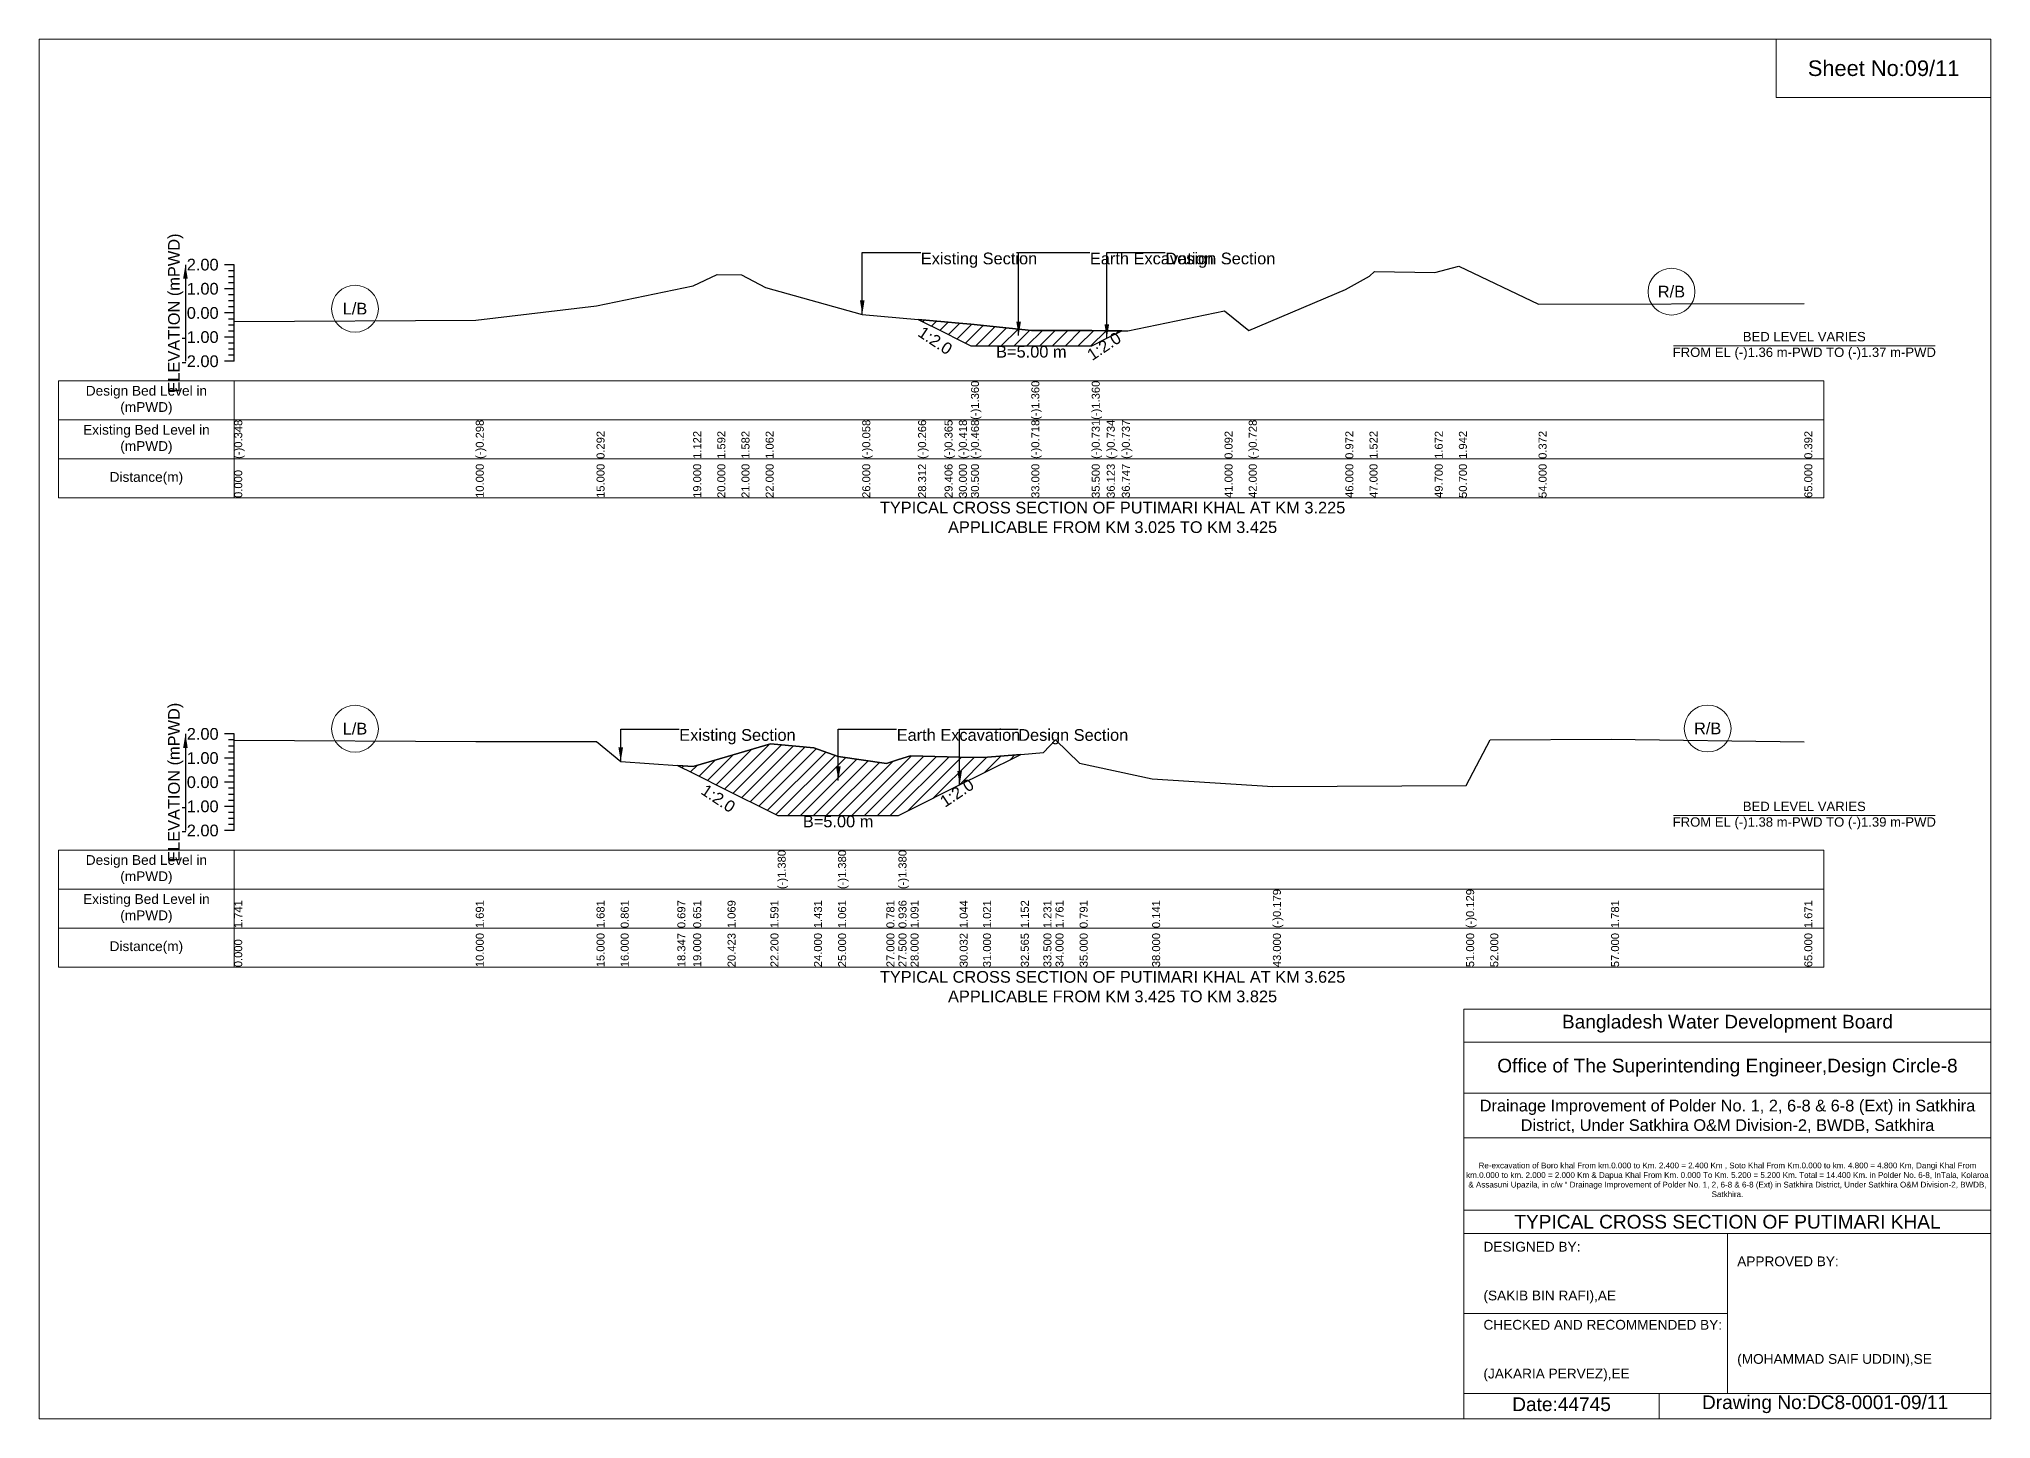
# Model space of a CAD drawing. Header units: inches. Extents: x 91000 to 208000, y -5656 to 20000.
# Drawn here: x 180000 to 188000, y 4344 to 10000 of the extents above; entities that cross this region are included whole.
import ezdxf

# ---------------------------------------------------------------- set-up
doc = ezdxf.new("R2010")
doc.units = ezdxf.units.IN
doc.header["$LTSCALE"] = 7
doc.header["$MEASUREMENT"] = 0
for name, color, linetype, lineweight in [('Cross section Data Border', 7, 'Continuous', 9), ('Cross Section Labels', 7, 'Continuous', 9), ('Existing_Bed_Level for Xsection', 7, 'Continuous', 25)]:
    doc.layers.add(name, color=color, linetype=linetype, lineweight=lineweight)
doc.styles.get("Standard").update_dxf_attribs({"font": 'arial.ttf'})
doc.dimstyles.get("Standard").update_dxf_attribs({"dimtxt": 0.18, "dimasz": 0.18, "dimexe": 0.18, "dimexo": 0.0625, "dimgap": 0.09, "dimtad": 0, "dimtih": 1, "dimtoh": 1, "dimdec": 4, "dimzin": 0, "dimdsep": 46, "dimtxsty": 'Standard', "dimcen": 0.09, "dimadec": 0, "dimazin": 0, "dimtfac": 1, "dimtdec": 4, "dimtofl": 0, "dimtmove": 0, "dimatfit": 3, "dimfxl": 1, "dimtolj": 1, "dimtzin": 0, "dimarcsym": 0})

msp = doc.modelspace()

# ---------------------------------------------------------------- hatches: boundary and pattern name
at = {"layer": 'Existing_Bed_Level for Xsection'}
h = msp.add_hatch(dxfattribs=at)
h.set_pattern_fill('ANSI31', color=256, scale=297, style=0)
h.paths.add_polyline_path([(183602.9, 8850.7), (183711.2, 8796.6), (183770, 8767.2), (183819.5, 8742.4), (184067, 8742.4), (184314.5, 8742.4), (184376.2, 8773.3), (184437.9, 8804.1), (184376.2, 8804.4), (184314.5, 8804.7), (184067, 8806), (183819.5, 8830.7), (183770, 8835.7), (183711.2, 8841)])
h = msp.add_hatch(dxfattribs=at)
h.set_pattern_fill('ANSI31', color=256, scale=297, style=0)
h.paths.add_polyline_path([(182616.3, 7022.7), (182681, 6990.4), (182821.9, 6919.9), (182997.8, 6832), (183027.5, 6817.1), (183176, 6817.1), (183275, 6817.1), (183473, 6817.1), (183522.5, 6817.1), (183572, 6841.9), (183773.2, 6942.5), (183869, 6990.4), (184023.9, 7067.8), (183869, 7054.8), (183773.2, 7057), (183572, 7061.7), (183522.5, 7046.4), (183473, 7031), (183275, 7058.8), (183176, 7095.4), (183027.5, 7108.6), (182997.8, 7111.2), (182821.9, 7059.6), (182681, 7018.2)])

# ---------------------------------------------------------------- linework, layer by layer
at = {"layer": 'Cross section Data Border'}
for points in [[(180080, 8599.1), (187315, 8599.1), (187315, 8119.1), (180080, 8119.1)], [(180080, 6675.7), (187315, 6675.7), (187315, 6195.7), (180080, 6195.7)]]:
    msp.add_lwpolyline(points, close=True, dxfattribs=at)
for points in [[(180800, 8599.1), (180800, 8119.1)], [(180080, 8439.1), (187315, 8439.1)], [(180080, 8279.1), (187315, 8279.1)], [(180800, 6675.7), (180800, 6195.7)], [(180080, 6515.7), (187315, 6515.7)], [(180080, 6355.7), (187315, 6355.7)]]:
    msp.add_lwpolyline(points, dxfattribs=at)
at = {"layer": 'Cross Section Labels'}
for points in [[(180000, 10000), (188000, 10000), (188000, 4344), (180000, 4344)], [(187120, 10000), (188000, 10000), (188000, 9760), (187120, 9760)]]:
    msp.add_lwpolyline(points, close=True, dxfattribs=at)
for points in [[(186699.2, 8742.4), (187770.8, 8742.4)], [(186699.2, 6817.1), (187770.8, 6817.1)], [(185840, 4344), (185840, 6024), (188000, 6024)], [(185840, 5888), (188000, 5888)], [(185840, 5680), (188000, 5680)], [(185840, 5496), (188000, 5496)], [(185840, 5200), (188000, 5200)], [(185840, 5104), (188000, 5104)], [(186920, 5104), (186920, 4448)], [(185840, 4776), (186920, 4776)], [(185840, 4448), (188000, 4448)], [(186640, 4448), (186640, 4344)]]:
    msp.add_lwpolyline(points, dxfattribs=at)
for centre in [(186690.5, 8964.4), (181295, 8894.6), (181295, 7173.1), (186839, 7174.1)]:
    msp.add_circle(centre, 96, dxfattribs=at)
at = {"layer": 'Existing_Bed_Level for Xsection'}
for points in [[(180800, 9075.1), (180760, 9075.1)], [(180800, 9050.3), (180776, 9050.3)], [(180800, 8679.1), (180800, 8778.1), (180800, 8877.1), (180800, 8976.1), (180800, 9075.1)], [(180800, 8842.6), (181790, 8847.6), (182285, 8906), (182681, 8988.1), (182780, 9034.7), (182879, 9033.7), (182978, 8982.2), (183374, 8871.3), (183602.9, 8850.7), (183711.2, 8841), (183770, 8835.7), (183819.5, 8830.7), (183819.5, 8830.7), (184067, 8806), (184067, 8806), (184314.5, 8804.7), (184314.5, 8804.7), (184376.2, 8804.4), (184437.9, 8804.1), (184463, 8804), (184859, 8886.2), (184958, 8805), (185354, 8973.3), (185453, 9027.7), (185472.8, 9047.5), (185720.3, 9042.6), (185819.3, 9069.3), (186146, 8913.9), (187235, 8915.9)], [(180800, 8976.1), (180760, 8976.1)], [(180800, 9025.6), (180776, 9025.6)], [(180800, 9000.8), (180776, 9000.8)], [(180800, 8951.3), (180776, 8951.3)], [(180800, 8926.6), (180776, 8926.6)], [(180800, 8901.8), (180776, 8901.8)], [(180800, 8877.1), (180760, 8877.1)], [(180800, 8852.3), (180776, 8852.3)], [(180800, 8827.6), (180776, 8827.6)], [(180800, 8802.8), (180776, 8802.8)], [(180800, 8778.1), (180760, 8778.1)], [(180800, 8753.3), (180776, 8753.3)], [(180800, 8728.6), (180776, 8728.6)], [(180800, 8679.1), (180760, 8679.1)], [(180800, 8703.8), (180776, 8703.8)], [(180800, 7151.7), (180760, 7151.7)], [(180800, 7127), (180776, 7127)], [(180800, 6755.7), (180800, 6854.7), (180800, 6953.7), (180800, 7052.7), (180800, 7151.7)], [(180800, 7126.1), (181790, 7121.1), (182285, 7120.1), (182384, 7039), (182616.3, 7022.7), (182681, 7018.2), (182821.9, 7059.6), (182997.8, 7111.2), (183027.5, 7108.6), (183027.5, 7108.6), (183176, 7095.4), (183275, 7058.8), (183275, 7058.8), (183473, 7031), (183522.5, 7046.4), (183522.5, 7046.4), (183572, 7061.7), (183773.2, 7057), (183869, 7054.8), (184023.9, 7067.8), (184116.5, 7075.6), (184166, 7128.1), (184265, 7032), (184562, 6967.7), (185057, 6936), (185849, 6940.9), (185948, 7128.1), (186443, 7130), (187235, 7119.1)], [(180800, 7052.7), (180760, 7052.7)], [(180800, 7102.2), (180776, 7102.2)], [(180800, 7077.5), (180776, 7077.5)], [(180800, 7028), (180776, 7028)], [(180800, 7003.2), (180776, 7003.2)], [(180800, 6978.5), (180776, 6978.5)], [(180800, 6953.7), (180760, 6953.7)], [(180800, 6929), (180776, 6929)], [(180800, 6904.2), (180776, 6904.2)], [(180800, 6854.7), (180760, 6854.7)], [(180800, 6879.5), (180776, 6879.5)], [(180800, 6830), (180776, 6830)], [(180800, 6805.2), (180776, 6805.2)], [(180800, 6755.7), (180760, 6755.7)], [(180800, 6780.5), (180776, 6780.5)]]:
    msp.add_lwpolyline(points, dxfattribs=at)
for points in [[(183602.9, 8850.7), (183711.2, 8796.6), (183770, 8767.2), (183819.5, 8742.4), (183819.5, 8742.4), (184067, 8742.4), (184067, 8742.4), (184314.5, 8742.4), (184314.5, 8742.4), (184376.2, 8773.3), (184437.9, 8804.1), (184376.2, 8804.4), (184314.5, 8804.7), (184314.5, 8804.7), (184067, 8806), (184067, 8806), (183819.5, 8830.7), (183819.5, 8830.7), (183770, 8835.7), (183711.2, 8841)], [(182616.3, 7022.7), (182616.3, 7022.7), (182681, 6990.4), (182821.9, 6919.9), (182997.8, 6832), (183027.5, 6817.1), (183027.5, 6817.1), (183176, 6817.1), (183275, 6817.1), (183275, 6817.1), (183473, 6817.1), (183522.5, 6817.1), (183522.5, 6817.1), (183572, 6841.9), (183773.2, 6942.5), (183869, 6990.4), (184023.9, 7067.8), (183869, 7054.8), (183773.2, 7057), (183572, 7061.7), (183522.5, 7046.4), (183522.5, 7046.4), (183473, 7031), (183275, 7058.8), (183275, 7058.8), (183176, 7095.4), (183027.5, 7108.6), (183027.5, 7108.6), (182997.8, 7111.2), (182821.9, 7059.6), (182681, 7018.2), (182616.3, 7022.7)]]:
    msp.add_lwpolyline(points, close=True, dxfattribs=at)

# ---------------------------------------------------------------- texts
at = {"layer": 'Cross section Data Border', "char_height": 40, "width": 640, "attachment_point": 5}
for s, insert in [('Design Bed Level in (mPWD)', (180440, 8519.1)), ('Existing Bed Level in (mPWD)', (180440, 8359.1)), ('Distance(m)', (180440, 8199.1)), ('Design Bed Level in (mPWD)', (180440, 6595.7)), ('Existing Bed Level in (mPWD)', (180440, 6435.7)), ('Distance(m)', (180440, 6275.7))]:
    msp.add_mtext(s, dxfattribs=dict(at, insert=insert))
at = {"layer": 'Cross Section Labels'}
for s, insert, char_height, attachment_point in [('Sheet No:09/11', (187560, 9880), 64, 5), ('Existing Section', (183614, 9124.6), 48, 1), ('Earth Excavation', (184307, 9124.6), 48, 1), ('Design Section', (184616.2, 9124.6), 48, 1), ('R/B', (186690.5, 8964.4), 48, 5), ('L/B', (181295, 8894.6), 48, 5), ('B=5.00 m', (184067, 8742.4), 48, 2), ('BED LEVEL VARIES ^JFROM EL (-)1.36 m-PWD TO (-)1.37 m-PWD', (187235, 8742.4), 38.4, 5), ('TYPICAL CROSS SECTION OF PUTIMARI KHAL AT KM 3.225^JAPPLICABLE FROM KM 3.025 TO KM 3.425', (184400, 8039.1), 48, 5), ('L/B', (181295, 7173.1), 48, 5), ('R/B', (186839, 7174.1), 48, 5), ('Existing Section', (182624, 7171.5), 48, 1), ('Earth Excavation', (183515, 7171.5), 48, 1), ('Design Section', (184013.2, 7171.5), 48, 1), ('B=5.00 m', (183275, 6817.1), 48, 2), ('BED LEVEL VARIES ^JFROM EL (-)1.38 m-PWD TO (-)1.39 m-PWD', (187235, 6817.1), 38.4, 5), ('TYPICAL CROSS SECTION OF PUTIMARI KHAL AT KM 3.625^JAPPLICABLE FROM KM 3.425 TO KM 3.825', (184400, 6115.7), 48, 5), ('Bangladesh Water Development Board', (186920, 5964), 56, 5), ('Office of The Superintending Engineer,Design Circle-8', (186920, 5784), 56, 5)]:
    msp.add_mtext(s, dxfattribs=dict(at, insert=insert, char_height=char_height, attachment_point=attachment_point))
at = {"layer": 'Cross Section Labels', "char_height": 48, "attachment_point": 2}
for insert, rotation in [((183686.5, 8784.2), 326.30993), ((184351.5, 8760.9), 33.69007), ((183748.5, 6930.1), 33.69007), ((182797.2, 6907.5), 326.30993)]:
    msp.add_mtext('1:2.0', dxfattribs=dict(at, insert=insert, rotation=rotation))
at = {"layer": 'Cross Section Labels'}
for s, insert, char_height, width, attachment_point in [('Drainage Improvement of Polder No. 1, 2, 6-8 & 6-8 (Ext) in Satkhira District, Under Satkhira O&M Division-2, BWDB, Satkhira', (186920, 5584), 48, 2240, 5), ('Re-excavation of Boro khal From km.0.000 to Km. 2.400 = 2.400 Km , Soto Khal From Km.0.000 to km. 4.800 = 4.800 Km, Dangi Khal From km.0.000 to km. 2.000 = 2.000 Km & Dapua Khal From Km. 0.000 To Km. 5.200 = 5.200 Km. Total = 14.400 Km. in Polder No. 6-8, InTala, Kolaroa & Assasuni Upazila, in c/w “ Drainage Improvement of Polder No. 1, 2, 6-8 & 6-8 (Ext) in Satkhira District, Under Satkhira O&M Division-2, BWDB, Satkhira.', (186920, 5324), 23.565, 2160, 5), ('TYPICAL CROSS SECTION OF PUTIMARI KHAL', (186920, 5152), 56, 2240, 5), ('DESIGNED BY:^J^J^J(SAKIB BIN RAFI),AE', (185920, 4944), 40, 1120, 4), ('APPROVED BY:^J^J^J^J^J^J(MOHAMMAD SAIF UDDIN),SE', (186960, 4784), 40, 1120, 4), ('CHECKED AND RECOMMENDED BY:^J^J^J(JAKARIA PERVEZ),EE', (185920, 4624), 40, 1120, 4), ('Date:44745', (186240, 4404), 56, 1120, 5), ('Drawing No:DC8-0001-09/11', (187320, 4404), 56, 1760, 5)]:
    msp.add_mtext(s, dxfattribs=dict(at, insert=insert, char_height=char_height, width=width, attachment_point=attachment_point))
at = {"layer": 'Existing_Bed_Level for Xsection', "rotation": 90}
for s, insert, char_height, attachment_point in [('ELEVATION (mPWD)', (180560, 8877.1), 48, 5), ('(-)1.360', (183819.5, 8439.1), 32.8, 1), ('(-)1.360', (184067, 8439.1), 32.8, 1), ('(-)1.360', (184314.5, 8439.1), 32.8, 1), ('(-)0.348', (180800, 8279.1), 32.8, 1), ('(-)0.298', (181790, 8279.1), 32.8, 1), ('(-)0.058', (183374, 8279.1), 32.8, 1), ('(-)0.266', (183602.9, 8279.1), 32.8, 1), ('(-)0.365', (183711.2, 8279.1), 32.8, 1), ('(-)0.418', (183770, 8279.1), 32.8, 1), ('(-)0.468', (183819.5, 8279.1), 32.8, 1), ('(-)0.718', (184067, 8279.1), 32.8, 1), ('(-)0.731', (184314.5, 8279.1), 32.8, 1), ('(-)0.734', (184376.2, 8279.1), 32.8, 1), ('(-)0.737', (184437.9, 8279.1), 32.8, 1), ('(-)0.728', (184958, 8279.1), 32.8, 1), ('0.292', (182285, 8279.1), 32.8, 1), ('1.122', (182681, 8279.1), 32.8, 1), ('1.592', (182780, 8279.1), 32.8, 1), ('1.582', (182879, 8279.1), 32.8, 1), ('1.062', (182978, 8279.1), 32.8, 1), ('0.092', (184859, 8279.1), 32.8, 1), ('0.972', (185354, 8279.1), 32.8, 1), ('1.522', (185453, 8279.1), 32.8, 1), ('1.672', (185720.3, 8279.1), 32.8, 1), ('1.942', (185819.3, 8279.1), 32.8, 1), ('0.372', (186146, 8279.1), 32.8, 1), ('0.392', (187235, 8279.1), 32.8, 1), ('10.000', (181790, 8119.1), 32.8, 1), ('15.000', (182285, 8119.1), 32.8, 1), ('19.000', (182681, 8119.1), 32.8, 1), ('20.000', (182780, 8119.1), 32.8, 1), ('21.000', (182879, 8119.1), 32.8, 1), ('22.000', (182978, 8119.1), 32.8, 1), ('26.000', (183374, 8119.1), 32.8, 1), ('28.312', (183602.9, 8119.1), 32.8, 1), ('29.406', (183711.2, 8119.1), 32.8, 1), ('30.000', (183770, 8119.1), 32.8, 1), ('30.500', (183819.5, 8119.1), 32.8, 1), ('33.000', (184067, 8119.1), 32.8, 1), ('35.500', (184314.5, 8119.1), 32.8, 1), ('36.123', (184376.2, 8119.1), 32.8, 1), ('36.747', (184437.9, 8119.1), 32.8, 1), ('41.000', (184859, 8119.1), 32.8, 1), ('42.000', (184958, 8119.1), 32.8, 1), ('46.000', (185354, 8119.1), 32.8, 1), ('47.000', (185453, 8119.1), 32.8, 1), ('49.700', (185720.3, 8119.1), 32.8, 1), ('50.700', (185819.3, 8119.1), 32.8, 1), ('54.000', (186146, 8119.1), 32.8, 1), ('65.000', (187235, 8119.1), 32.8, 1), ('0.000', (180800, 8119.1), 32.8, 1), ('ELEVATION (mPWD)', (180560, 6953.7), 48, 5), ('(-)1.380', (183027.5, 6515.7), 32.8, 1), ('(-)1.380', (183275, 6515.7), 32.8, 1), ('(-)1.380', (183522.5, 6515.7), 32.8, 1), ('(-)0.179', (185057, 6355.7), 32.8, 1), ('(-)0.129', (185849, 6355.7), 32.8, 1), ('1.741', (180800, 6355.7), 32.8, 1), ('1.691', (181790, 6355.7), 32.8, 1), ('1.681', (182285, 6355.7), 32.8, 1), ('0.861', (182384, 6355.7), 32.8, 1), ('0.697', (182616.3, 6355.7), 32.8, 1), ('0.651', (182681, 6355.7), 32.8, 1), ('1.069', (182821.9, 6355.7), 32.8, 1), ('1.591', (182997.8, 6355.7), 32.8, 1), ('1.431', (183176, 6355.7), 32.8, 1), ('1.061', (183275, 6355.7), 32.8, 1), ('0.781', (183473, 6355.7), 32.8, 1), ('0.936', (183522.5, 6355.7), 32.8, 1), ('1.091', (183572, 6355.7), 32.8, 1), ('1.044', (183773.2, 6355.7), 32.8, 1), ('1.021', (183869, 6355.7), 32.8, 1), ('1.152', (184023.9, 6355.7), 32.8, 1), ('1.231', (184116.5, 6355.7), 32.8, 1), ('1.761', (184166, 6355.7), 32.8, 1), ('0.791', (184265, 6355.7), 32.8, 1), ('0.141', (184562, 6355.7), 32.8, 1), ('1.781', (186443, 6355.7), 32.8, 1), ('1.671', (187235, 6355.7), 32.8, 1), ('10.000', (181790, 6195.7), 32.8, 1), ('15.000', (182285, 6195.7), 32.8, 1), ('16.000', (182384, 6195.7), 32.8, 1), ('18.347', (182616.3, 6195.7), 32.8, 1), ('19.000', (182681, 6195.7), 32.8, 1), ('20.423', (182821.9, 6195.7), 32.8, 1), ('22.200', (182997.8, 6195.7), 32.8, 1), ('24.000', (183176, 6195.7), 32.8, 1), ('25.000', (183275, 6195.7), 32.8, 1), ('27.000', (183473, 6195.7), 32.8, 1), ('27.500', (183522.5, 6195.7), 32.8, 1), ('28.000', (183572, 6195.7), 32.8, 1), ('30.032', (183773.2, 6195.7), 32.8, 1), ('31.000', (183869, 6195.7), 32.8, 1), ('32.565', (184023.9, 6195.7), 32.8, 1), ('33.500', (184116.5, 6195.7), 32.8, 1), ('34.000', (184166, 6195.7), 32.8, 1), ('35.000', (184265, 6195.7), 32.8, 1), ('38.000', (184562, 6195.7), 32.8, 1), ('43.000', (185057, 6195.7), 32.8, 1), ('51.000', (185849, 6195.7), 32.8, 1), ('52.000', (185948, 6195.7), 32.8, 1), ('57.000', (186443, 6195.7), 32.8, 1), ('65.000', (187235, 6195.7), 32.8, 1), ('0.000', (180800, 6195.7), 32.8, 1)]:
    msp.add_mtext(s, dxfattribs=dict(at, insert=insert, char_height=char_height, attachment_point=attachment_point))
at = {"layer": 'Existing_Bed_Level for Xsection', "char_height": 48, "attachment_point": 6}
for s, insert in [('2.00', (180736, 9075.1)), ('1.00', (180736, 8976.1)), ('0.00', (180736, 8877.1)), ('-1.00', (180736, 8778.1)), ('-2.00', (180736, 8679.1)), ('2.00', (180736, 7151.7)), ('1.00', (180736, 7052.7)), ('0.00', (180736, 6953.7)), ('-1.00', (180736, 6854.7)), ('-2.00', (180736, 6755.7))]:
    msp.add_mtext(s, dxfattribs=dict(at, insert=insert))

# ---------------------------------------------------------------- leaders
at = {"layer": 'Cross Section Labels', "annotation_type": 0, "has_hookline": 1, "hookline_direction": 0}
for points, text_width in [([(183374, 8871.3), (183374, 9124.6), (183613.9, 9124.6)], 467.2), ([(184014.9, 8784.2), (184014.9, 9124.6), (184306.9, 9124.6)], 497), ([(184376.2, 8773.3), (184376.2, 9124.6), (184616.1, 9124.6)], 441.2), ([(182384, 7039), (182384, 7171.5), (182623.9, 7171.5)], 467.2), ([(183275.9, 6961.3), (183275.9, 7171.5), (183514.9, 7171.5)], 497), ([(183773.2, 6942.5), (183773.2, 7171.5), (184013.1, 7171.5)], 441.2)]:
    msp.add_leader(points, dimstyle='Standard', override={"dimasz": 57.6}, dxfattribs=dict(at, text_width=text_width))
at = {"layer": 'Existing_Bed_Level for Xsection'}
for points in [[(180600, 9075.1), (180600, 8679.1)], [(180600, 7151.7), (180600, 6755.7)]]:
    msp.add_leader(points, dimstyle='Standard', override={"dimasz": 57.6}, dxfattribs=at)

doc.saveas('drawing.dxf')
